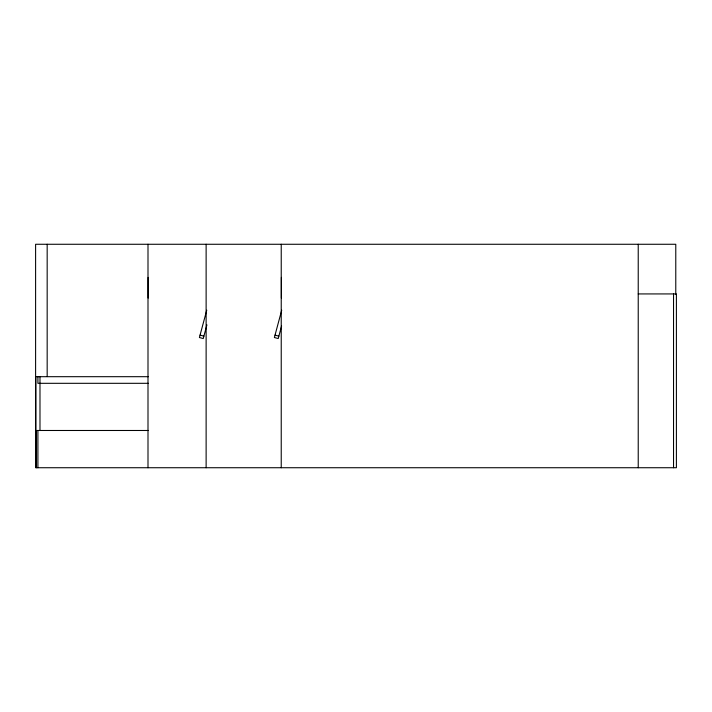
<?xml version="1.0" encoding="UTF-8"?>
<svg xmlns="http://www.w3.org/2000/svg" width="712" height="712" viewBox="0 0 712 712"><rect width="100%" height="100%" fill="white"/><g stroke="black" fill="none" stroke-linecap="round" stroke-linejoin="round"><path stroke-width="1.07" d="M206.747 310.174L199.413 337.524L203.249 338.547L206.916 324.877M281.712 310.174L274.387 337.524L278.223 338.547L281.605 325.927M638.228 293.931L676.4 293.931L676.4 467.731L35.6 467.731L35.6 244.269L675.777 244.269L675.777 294.296M148.354 376.692L35.849 376.692L35.849 430.484L148.354 430.484M148.354 383.314L37.914 383.314L37.914 376.692M275.028 335.121L278.864 336.153M200.054 335.121L203.89 336.153M673.534 293.931L673.534 467.731M638.228 244.269L638.228 467.731M281.391 277.377L281.391 298.07M281.231 244.269L281.231 467.731M206.124 244.269L206.124 467.731M148.158 277.377L148.158 298.07M147.998 244.269L147.998 467.731M47.17 244.269L47.17 376.568M39.988 376.692L39.988 430.484M37.914 430.484L37.914 467.731M36.339 430.484L36.339 467.731"/></g></svg>
